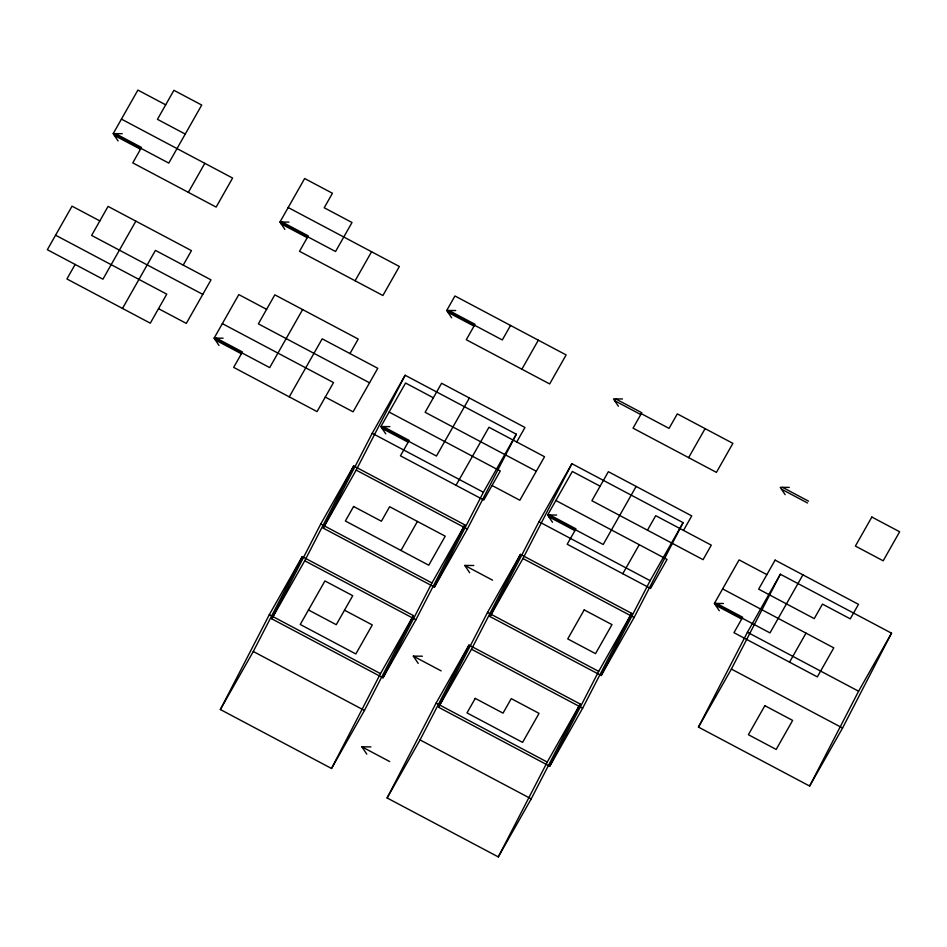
<?xml version="1.0" encoding="UTF-8"?>
<svg xmlns="http://www.w3.org/2000/svg" width="947" height="947" viewBox="0 0 947 947"><rect width="100%" height="100%" fill="white"/><g stroke="black" fill="none" stroke-linecap="round" stroke-linejoin="round"><path stroke-width="1.42" d="M220.367 709.528L269.315 614.686L302.247 556.647L413.413 615.597L364.465 710.439L331.533 768.479L220.367 709.528L253.287 651.489L302.247 556.647M271.813 618.841L320.761 523.987L353.693 465.948L464.859 524.898L415.911 619.74L382.979 677.792L271.813 618.841L304.733 560.79L353.693 465.948M323.258 528.142L372.207 433.3L405.127 375.249L516.304 434.211L467.356 529.053L434.424 587.093L323.258 528.142L356.179 470.103L405.127 375.249M331.533 768.479L380.493 673.637L413.413 615.597M382.979 677.792L431.939 582.95L464.859 524.898M434.424 587.093L483.384 492.251L516.304 434.211M387.122 797.966L436.082 703.112L469.002 645.073L580.18 704.023L531.22 798.866L498.3 856.917L387.122 797.966L420.054 739.915L469.002 645.073M438.568 707.267L487.527 612.425L520.448 554.374L631.625 613.336L582.665 708.178L549.745 766.218L438.568 707.267L471.499 649.228L520.448 554.374M490.013 616.568L538.973 521.726L571.893 463.687L683.071 522.637L634.111 617.48L601.191 675.531L490.013 616.568L522.945 558.529L571.893 463.687M498.3 856.917L547.248 762.063L580.18 704.023M549.745 766.218L598.693 671.376L631.625 613.336M601.191 675.531L650.139 580.677L683.071 522.637M698.472 727.107L747.42 632.265L780.34 574.225L891.518 633.176L842.57 728.018L809.638 786.057L698.472 727.107L731.392 669.067L780.34 574.225M809.638 786.057L858.598 691.215L891.518 633.176M75.144 264.45L66.917 278.963L150.289 323.176L166.755 294.15L55.577 235.199M140.996 148.359L132.758 162.872L216.141 207.085L232.607 178.06L121.429 119.109M135.859 221.136L102.939 279.187L47.35 249.712L72.043 206.174L99.837 220.911M122.494 308.438L155.426 250.387L211.015 279.862L186.322 323.401L158.528 308.663M188.346 192.348L204.812 163.322M183.221 265.124L191.448 250.612L108.065 206.399L91.61 235.424L202.776 294.375M241.899 352.876L233.672 367.389L317.056 411.602L333.522 382.576L222.344 323.625M307.751 236.786L299.524 251.298L382.908 295.511L399.362 266.486L288.196 207.535M302.626 309.574L269.694 367.614L214.117 338.138L238.81 294.6L266.604 309.338M289.261 396.864L322.181 338.825L377.77 368.3L353.077 411.827L325.283 397.089M355.113 280.774L371.567 251.748M349.976 353.562L358.215 339.05L274.831 294.837L258.365 323.85L369.543 382.801M408.666 441.302L400.439 455.815L483.81 500.028L500.276 471.014L389.099 412.052M474.518 325.212L466.279 339.724L549.662 383.937L566.128 354.924L454.951 295.973L446.724 310.474L451.612 317.79M469.381 398L436.46 456.04L380.872 426.564L405.565 383.038L433.359 397.776M510.54 325.448L502.312 339.961L446.724 310.474L455.732 310.533M400.972 550.479L417.426 521.454M456.016 485.29L488.948 427.251L544.537 456.726L519.844 500.253L492.049 485.515M521.868 369.2L538.334 340.186M516.742 441.989L524.969 427.476L441.586 383.263L425.132 412.288L536.298 471.239M575.433 529.74L567.194 544.241L650.577 588.466L667.043 559.44L555.865 500.49M636.147 486.427L603.215 544.478L547.638 514.99L572.331 471.464L600.126 486.202M622.783 573.716L639.249 544.703M647.476 530.19L655.703 515.677L711.292 545.152L703.065 559.665L591.887 500.714L608.353 471.689L691.736 515.902L683.497 530.415M688.635 457.638L705.101 428.612M742.188 618.166L733.961 632.679L817.332 676.892L833.798 647.866L722.632 588.916M802.902 574.853L769.982 632.904L714.393 603.428L739.086 559.89L766.881 574.628M789.549 662.154L806.004 633.129M122.21 133.681L113.202 133.622L137.895 90.083L165.689 104.821M288.965 222.107L279.957 222.048L304.65 178.521L332.444 193.259L324.217 207.76L352.012 222.509L335.546 251.523L279.957 222.048L284.846 229.363M223.113 338.197L214.117 338.138L219.006 345.454M622.487 398.971L613.478 398.912L618.379 406.216M389.88 426.623L380.872 426.564L385.76 433.88M789.253 487.397L780.245 487.338L785.134 494.654M556.635 515.05L547.638 514.99L552.527 522.306M469.676 572.757L464.788 565.442L473.796 565.501M723.401 603.488L714.393 603.428L719.282 610.744M418.231 663.445L413.342 656.141L422.35 656.2M366.785 754.143L361.896 746.828L370.904 746.887M185.245 134.072L157.451 119.334L173.917 90.308L201.711 105.058L168.791 163.097L113.202 133.622L118.091 140.937M115.451 133.634L141.505 147.448M282.218 222.06L308.272 235.886M448.973 310.498L475.027 324.312M615.739 398.924L641.794 412.738M782.494 487.35L808.549 501.164M114.421 135.445L140.476 149.259M281.188 223.883L307.242 237.697M447.943 312.309L473.997 326.123M614.71 400.735L640.764 414.549M781.464 489.161L807.519 502.987M216.366 338.15L242.42 351.964M383.121 426.576L409.175 440.402M549.887 515.014L575.942 528.828M716.642 603.44L742.708 617.255M215.336 339.961L241.39 353.787M382.091 428.399L408.157 442.213M548.858 516.825L574.912 530.64M715.612 605.251L741.679 619.066M372.207 433.3L483.384 492.251M538.973 521.726L650.139 580.677M747.42 632.265L858.598 691.215M356.179 470.103L467.356 529.053M522.945 558.529L634.111 617.48M731.392 669.067L842.57 728.018M464.788 565.442L492.582 580.18M320.761 523.987L431.939 582.95M487.527 612.425L598.693 671.376M304.733 560.79L415.911 619.74M471.499 649.228L582.665 708.178M344.495 610.199L372.289 624.937L355.835 653.951L300.246 624.475L324.939 580.949L352.734 595.687L336.268 624.7L308.473 609.963M413.342 656.141L441.136 670.878M269.315 614.686L380.493 673.637M436.082 703.112L547.248 762.063M253.287 651.489L364.465 710.439M420.054 739.915L531.22 798.866M361.896 746.828L389.69 761.566M353.61 506.491L345.383 521.004L428.766 565.217L445.22 536.191L389.643 506.716L381.404 521.229L353.61 506.491M475.24 698.401L467.001 712.902L522.59 742.389L539.056 713.363L511.262 698.626L503.035 713.138L475.24 698.401M641.273 413.65L633.046 428.162L716.429 472.375L732.883 443.35L677.306 413.875L669.067 428.387L641.273 413.65M584.192 609.892L567.727 638.905L595.521 653.643L611.987 624.629L584.192 609.892M775.108 560.115L758.654 589.141L814.242 618.616L822.47 604.103L850.264 618.841L858.491 604.34L775.108 560.115M764.856 705.681L748.39 734.706L776.185 749.444L792.639 720.418L764.856 705.681M871.856 517.038L855.39 546.064L883.184 560.802L899.65 531.776L871.856 517.038"/></g></svg>
